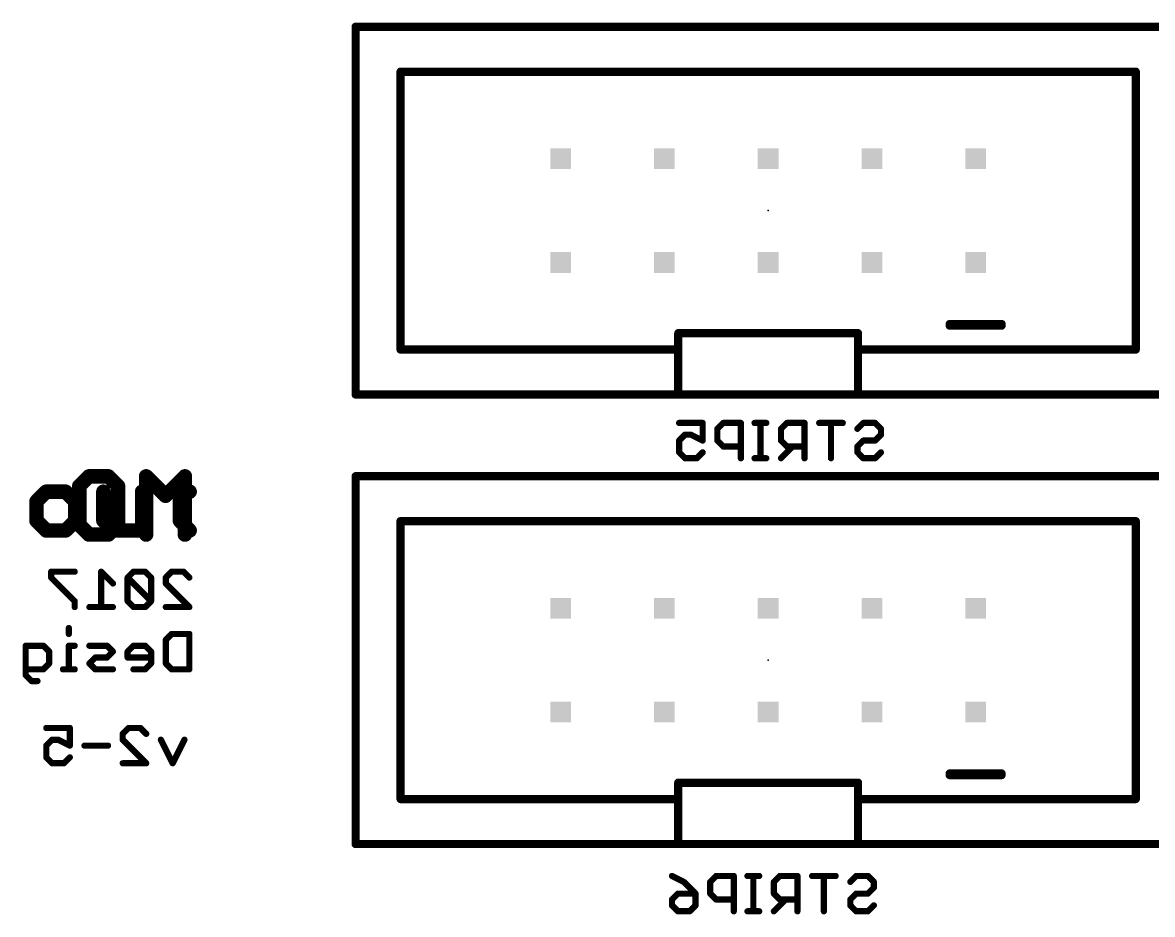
# Model space of a CAD drawing. Extents: x 0 to 100, y 1 to 103.
# Drawn here: x 57.75 to 85.41, y 0.78 to 22.6 of the extents above; entities that cross this region are included whole.
import ezdxf

# ---------------------------------------------------------------- set-up
doc = ezdxf.new("R2010")
doc.units = 0
for name, color, linetype in [('21', 253, 'CONTINUOUS'), ('22', 253, 'CONTINUOUS'), ('24', 7, 'CONTINUOUS'), ('26', 253, 'CONTINUOUS'), ('52', 253, 'CONTINUOUS')]:
    doc.layers.add(name, color=color, linetype=linetype)

# ---------------------------------------------------------------- blocks, each defined once
blk = doc.blocks.new('RECT')
blk.add_solid([(-0.5, -0.5), (0.5, -0.5), (-0.5, 0.5), (0.5, 0.5)])

msp = doc.modelspace()

# ---------------------------------------------------------------- linework, layer by layer
at = {"layer": '21'}
for points, const_width in [([(81.715, 15.187), (80.445, 15.187)], 0.2032), ([(61.598, 11.3591), (61.598, 10.4101)], 0.3556), ([(58.3237, 11.1219), (58.0864, 10.8846)], 0.3556), ([(58.7982, 11.1219), (58.3237, 11.1219)], 0.3556), ([(59.0355, 10.8846), (58.7982, 11.1219)], 0.3556), ([(59.7236, 11.1219), (59.7236, 10.4101)], 0.3556), ([(60.6727, 10.1728), (60.6727, 11.1219)], 0.3556), ([(61.3607, 11.1219), (61.8353, 11.1219)], 0.3556), ([(58.0864, 10.8846), (58.0864, 10.4101)], 0.3556), ([(59.0355, 10.4101), (59.0355, 10.8846)], 0.3556), ([(58.0864, 10.4101), (58.3237, 10.1728)], 0.3556), ([(58.7982, 10.1728), (59.0355, 10.4101)], 0.3556), ([(59.7236, 10.4101), (59.9609, 10.1728)], 0.3556), ([(61.598, 10.4101), (61.8353, 10.1728)], 0.3556), ([(58.3237, 10.1728), (58.7982, 10.1728)], 0.3556), ([(59.9609, 10.1728), (60.6727, 10.1728)], 0.3556), ([(81.715, 4.187), (80.445, 4.187)], 0.2032)]:
    msp.add_lwpolyline(points, dxfattribs=dict(at, const_width=const_width))
for points, const_width in [([(80.445, 15.2378, 1), (80.445, 15.1362)], 0.1016), ([(81.715, 15.1362, 1), (81.715, 15.2378)], 0.1016), ([(61.6869, 11.3591, 1), (61.5091, 11.3591)], 0.1778), ([(58.3237, 11.2108, 1), (58.3237, 11.033)], 0.1778), ([(58.3866, 11.059, 1), (58.2608, 11.1847)], 0.1778), ([(58.8611, 11.1847, 1), (58.7354, 11.059)], 0.1778), ([(58.7982, 11.033, 1), (58.7982, 11.2108)], 0.1778), ([(59.8125, 11.1219, 1), (59.6347, 11.1219)], 0.1778), ([(60.7616, 11.1219, 1), (60.5838, 11.1219)], 0.1778), ([(61.3607, 11.2108, 1), (61.3607, 11.033)], 0.1778), ([(61.8353, 11.033, 1), (61.8353, 11.2108)], 0.1778), ([(58.1753, 10.8846, 1), (57.9975, 10.8846)], 0.1778), ([(58.0236, 10.9475, 1), (58.1493, 10.8217)], 0.1778), ([(59.1244, 10.8846, 1), (58.9466, 10.8846)], 0.1778), ([(58.9726, 10.8217, 1), (59.0984, 10.9475)], 0.1778), ([(58.1493, 10.4729, 1), (58.0236, 10.3472)], 0.1778), ([(59.0984, 10.3472, 1), (58.9726, 10.4729)], 0.1778), ([(59.7864, 10.4729, 1), (59.6607, 10.3472)], 0.1778), ([(61.6609, 10.4729, 1), (61.5351, 10.3472)], 0.1778), ([(57.9975, 10.4101, 1), (58.1753, 10.4101)], 0.1778), ([(58.3237, 10.2617, 1), (58.3237, 10.0839)], 0.1778), ([(58.2608, 10.1099, 1), (58.3866, 10.2357)], 0.1778), ([(58.7354, 10.2357, 1), (58.8611, 10.1099)], 0.1778), ([(58.7982, 10.0839, 1), (58.7982, 10.2617)], 0.1778), ([(58.9466, 10.4101, 1), (59.1244, 10.4101)], 0.1778), ([(59.6347, 10.4101, 1), (59.8125, 10.4101)], 0.1778), ([(59.9609, 10.2617, 1), (59.9609, 10.0839)], 0.1778), ([(59.898, 10.1099, 1), (60.0237, 10.2357)], 0.1778), ([(60.5838, 10.1728, 1), (60.7616, 10.1728)], 0.1778), ([(60.6727, 10.0839, 1), (60.6727, 10.2617)], 0.1778), ([(61.5091, 10.4101, 1), (61.6869, 10.4101)], 0.1778), ([(61.7724, 10.1099, 1), (61.8981, 10.2357)], 0.1778), ([(80.445, 4.2378, 1), (80.445, 4.1362)], 0.1016), ([(81.715, 4.1362, 1), (81.715, 4.2378)], 0.1016)]:
    msp.add_lwpolyline(points, format="xyb", dxfattribs=dict(at, const_width=const_width))
at = {"layer": '22'}
for points, const_width in [([(86.1, 22.5), (65.9, 22.5)], 0.2032), ([(65.9, 22.5), (65.9, 13.5)], 0.2032), ([(81.715, 15.225), (80.445, 15.225)], 0.2032), ([(78.2, 15), (73.8, 15)], 0.2032), ([(73.8, 15), (73.8, 13.5)], 0.2032), ([(78.2, 13.5), (78.2, 15)], 0.2032), ([(65.9, 13.5), (73.8, 13.5)], 0.2032), ([(73.8, 13.5), (78.2, 13.5)], 0.2032), ([(78.2, 13.5), (86.1, 13.5)], 0.2032), ([(59.133, 11.2591), (59.3702, 11.4964)], 0.3556), ([(59.3702, 11.4964), (59.8448, 11.4964)], 0.3556), ([(59.8448, 11.4964), (60.082, 11.2591)], 0.3556), ([(61.2447, 11.0219), (60.7701, 11.4964)], 0.3556), ([(60.7701, 11.4964), (60.7701, 10.0728)], 0.3556), ([(61.7192, 11.4964), (61.2447, 11.0219)], 0.3556), ([(61.7192, 10.0728), (61.7192, 11.4964)], 0.3556), ([(59.133, 10.3101), (59.133, 11.2591)], 0.3556), ([(60.082, 11.2591), (60.082, 10.3101)], 0.3556), ([(86.1, 11.5), (65.9, 11.5)], 0.2032), ([(65.9, 11.5), (65.9, 2.5)], 0.2032), ([(59.3702, 10.0728), (59.133, 10.3101)], 0.3556), ([(59.8448, 10.0728), (59.3702, 10.0728)], 0.3556), ([(60.082, 10.3101), (59.8448, 10.0728)], 0.3556), ([(59.0212, 9.1635), (58.445, 9.1635)], 0.1524), ([(58.445, 9.1635), (58.445, 9.0195)], 0.1524), ([(59.9568, 8.8754), (59.6686, 9.1635)], 0.1524), ([(59.6686, 9.1635), (59.6686, 8.2992)], 0.1524), ([(60.4601, 9.1635), (60.3161, 9.0195)], 0.1524), ([(60.7482, 9.1635), (60.4601, 9.1635)], 0.1524), ([(60.8923, 9.0195), (60.7482, 9.1635)], 0.1524), ([(61.2516, 9.0195), (61.3956, 9.1635)], 0.1524), ([(61.3956, 9.1635), (61.6837, 9.1635)], 0.1524), ([(61.6837, 9.1635), (61.8278, 9.0195)], 0.1524), ([(58.445, 9.0195), (59.0212, 8.4433)], 0.1524), ([(60.3161, 9.0195), (60.3161, 8.4433)], 0.1524), ([(60.8923, 8.4433), (60.3161, 9.0195)], 0.1524), ([(60.8923, 8.4433), (60.8923, 9.0195)], 0.1524), ([(61.2516, 8.8754), (61.2516, 9.0195)], 0.1524), ([(61.8278, 8.2992), (61.2516, 8.8754)], 0.1524), ([(59.0212, 8.4433), (59.0212, 8.2992)], 0.1524), ([(59.9568, 8.2992), (59.3805, 8.2992)], 0.1524), ([(60.3161, 8.4433), (60.4601, 8.2992)], 0.1524), ([(60.4601, 8.2992), (60.7482, 8.2992)], 0.1524), ([(60.7482, 8.2992), (60.8923, 8.4433)], 0.1524), ([(61.2516, 8.2992), (61.8278, 8.2992)], 0.1524), ([(58.8772, 7.7836), (58.8772, 7.6395)], 0.1524), ([(61.2516, 7.4955), (61.3956, 7.6395)], 0.1524), ([(61.2516, 6.9193), (61.2516, 7.4955)], 0.1524), ([(61.3956, 7.6395), (61.8278, 7.6395)], 0.1524), ([(61.8278, 7.6395), (61.8278, 6.7752)], 0.1524), ([(57.8213, 6.6311), (57.8213, 7.3514)], 0.1524), ([(57.8213, 7.3514), (58.2535, 7.3514)], 0.1524), ([(58.2535, 7.3514), (58.3976, 7.2074)], 0.1524), ([(58.3976, 7.2074), (58.3976, 6.9193)], 0.1524), ([(59.0212, 7.3514), (58.8772, 7.3514)], 0.1524), ([(58.8772, 7.3514), (58.8772, 6.7752)], 0.1524), ([(59.8127, 7.3514), (59.3805, 7.3514)], 0.1524), ([(59.9568, 7.2074), (59.8127, 7.3514)], 0.1524), ([(59.8127, 7.0633), (59.9568, 7.2074)], 0.1524), ([(60.4601, 7.3514), (60.3161, 7.2074)], 0.1524), ([(60.3161, 7.2074), (60.3161, 7.0633)], 0.1524), ([(60.7482, 7.3514), (60.4601, 7.3514)], 0.1524), ([(60.8923, 7.2074), (60.7482, 7.3514)], 0.1524), ([(60.8923, 6.9193), (60.8923, 7.2074)], 0.1524), ([(58.3976, 6.9193), (58.2535, 6.7752)], 0.1524), ([(59.3805, 6.9193), (59.5246, 7.0633)], 0.1524), ([(59.5246, 6.7752), (59.3805, 6.9193)], 0.1524), ([(59.5246, 7.0633), (59.8127, 7.0633)], 0.1524), ([(60.3161, 7.0633), (60.8923, 7.0633)], 0.1524), ([(60.7482, 6.7752), (60.8923, 6.9193)], 0.1524), ([(61.3956, 6.7752), (61.2516, 6.9193)], 0.1524), ([(58.2535, 6.7752), (57.8213, 6.7752)], 0.1524), ([(57.9654, 6.4871), (57.8213, 6.6311)], 0.1524), ([(59.0212, 6.7752), (58.7331, 6.7752)], 0.1524), ([(59.9568, 6.7752), (59.5246, 6.7752)], 0.1524), ([(60.4601, 6.7752), (60.7482, 6.7752)], 0.1524), ([(61.8278, 6.7752), (61.3956, 6.7752)], 0.1524), ([(58.1095, 6.4871), (57.9654, 6.4871)], 0.1524), ([(58.325, 5.3395), (58.9012, 5.3395)], 0.1524), ([(58.9012, 5.3395), (58.9012, 4.9074)], 0.1524), ([(60.1961, 5.1955), (60.3401, 5.3395)], 0.1524), ([(60.1961, 5.0514), (60.1961, 5.1955)], 0.1524), ([(60.3401, 5.3395), (60.6282, 5.3395)], 0.1524), ([(60.6282, 5.3395), (60.7723, 5.1955)], 0.1524), ([(58.4691, 5.0514), (58.325, 4.9074)], 0.1524), ([(58.325, 4.9074), (58.325, 4.6193)], 0.1524), ([(58.6131, 5.0514), (58.4691, 5.0514)], 0.1524), ([(58.9012, 4.9074), (58.6131, 5.0514)], 0.1524), ([(59.8368, 4.9074), (59.2605, 4.9074)], 0.1524), ([(60.7723, 4.4752), (60.1961, 5.0514)], 0.1524), ([(61.4197, 4.4752), (61.1316, 5.0514)], 0.1524), ([(61.7078, 5.0514), (61.4197, 4.4752)], 0.1524), ([(58.325, 4.6193), (58.4691, 4.4752)], 0.1524), ([(58.4691, 4.4752), (58.7572, 4.4752)], 0.1524), ([(58.7572, 4.4752), (58.9012, 4.6193)], 0.1524), ([(60.1961, 4.4752), (60.7723, 4.4752)], 0.1524), ([(81.715, 4.225), (80.445, 4.225)], 0.2032), ([(78.2, 4), (73.8, 4)], 0.2032), ([(73.8, 4), (73.8, 2.5)], 0.2032), ([(78.2, 2.5), (78.2, 4)], 0.2032), ([(65.9, 2.5), (73.8, 2.5)], 0.2032), ([(73.8, 2.5), (78.2, 2.5)], 0.2032), ([(78.2, 2.5), (86.1, 2.5)], 0.2032)]:
    msp.add_lwpolyline(points, dxfattribs=dict(at, const_width=const_width))
for points, const_width in [([(65.9, 22.5508, 1), (65.9, 22.4492)], 0.1016), ([(65.9508, 22.5, 1), (65.8492, 22.5)], 0.1016), ([(80.445, 15.2758, 1), (80.445, 15.1742)], 0.1016), ([(81.715, 15.1742, 1), (81.715, 15.2758)], 0.1016), ([(73.8, 15.0508, 1), (73.8, 14.9492)], 0.1016), ([(73.8508, 15, 1), (73.7492, 15)], 0.1016), ([(78.2508, 15, 1), (78.1492, 15)], 0.1016), ([(78.2, 14.9492, 1), (78.2, 15.0508)], 0.1016), ([(65.9, 13.5508, 1), (65.9, 13.4492)], 0.1016), ([(73.8, 13.5508, 1), (73.8, 13.4492)], 0.1016), ([(73.8, 13.4492, 1), (73.8, 13.5508)], 0.1016), ([(78.2, 13.5508, 1), (78.2, 13.4492)], 0.1016), ([(78.2, 13.4492, 1), (78.2, 13.5508)], 0.1016), ([(65.8492, 13.5, 1), (65.9508, 13.5)], 0.1016), ([(73.7492, 13.5, 1), (73.8508, 13.5)], 0.1016), ([(78.1492, 13.5, 1), (78.2508, 13.5)], 0.1016), ([(59.3702, 11.5853, 1), (59.3702, 11.4075)], 0.1778), ([(59.4331, 11.4336, 1), (59.3074, 11.5593)], 0.1778), ([(59.9076, 11.5593, 1), (59.7819, 11.4336)], 0.1778), ([(59.8448, 11.4075, 1), (59.8448, 11.5853)], 0.1778), ([(60.859, 11.4964, 1), (60.6812, 11.4964)], 0.1778), ([(60.833, 11.5593, 1), (60.7073, 11.4336)], 0.1778), ([(61.8081, 11.4964, 1), (61.6303, 11.4964)], 0.1778), ([(61.7821, 11.4336, 1), (61.6563, 11.5593)], 0.1778), ([(59.2219, 11.2591, 1), (59.0441, 11.2591)], 0.1778), ([(59.0701, 11.322, 1), (59.1958, 11.1963)], 0.1778), ([(60.1709, 11.2591, 1), (59.9931, 11.2591)], 0.1778), ([(60.0192, 11.1963, 1), (60.1449, 11.322)], 0.1778), ([(65.9, 11.5508, 1), (65.9, 11.4492)], 0.1016), ([(65.9508, 11.5, 1), (65.8492, 11.5)], 0.1016), ([(61.1818, 11.0847, 1), (61.3075, 10.959)], 0.1778), ([(61.1818, 10.959, 1), (61.3075, 11.0847)], 0.1778), ([(59.1958, 10.3729, 1), (59.0701, 10.2472)], 0.1778), ([(59.0441, 10.3101, 1), (59.2219, 10.3101)], 0.1778), ([(59.3702, 10.1617, 1), (59.3702, 9.9839)], 0.1778), ([(59.8448, 9.9839, 1), (59.8448, 10.1617)], 0.1778), ([(59.9931, 10.3101, 1), (60.1709, 10.3101)], 0.1778), ([(60.1449, 10.2472, 1), (60.0192, 10.3729)], 0.1778), ([(59.3074, 10.0099, 1), (59.4331, 10.1357)], 0.1778), ([(59.7819, 10.1357, 1), (59.9076, 10.0099)], 0.1778), ([(60.6812, 10.0728, 1), (60.859, 10.0728)], 0.1778), ([(61.6303, 10.0728, 1), (61.8081, 10.0728)], 0.1778), ([(58.445, 9.2016, 1), (58.445, 9.1254)], 0.0762), ([(58.4831, 9.1635, 1), (58.4069, 9.1635)], 0.0762), ([(59.0212, 9.1254, 1), (59.0212, 9.2016)], 0.0762), ([(59.6956, 9.1905, 1), (59.6417, 9.1366)], 0.0762), ([(59.7067, 9.1635, 1), (59.6305, 9.1635)], 0.0762), ([(60.4601, 9.2016, 1), (60.4601, 9.1254)], 0.0762), ([(60.4871, 9.1366, 1), (60.4332, 9.1905)], 0.0762), ([(60.7752, 9.1905, 1), (60.7213, 9.1366)], 0.0762), ([(60.7482, 9.1254, 1), (60.7482, 9.2016)], 0.0762), ([(61.3956, 9.2016, 1), (61.3956, 9.1254)], 0.0762), ([(61.4226, 9.1366, 1), (61.3687, 9.1905)], 0.0762), ([(61.7107, 9.1905, 1), (61.6568, 9.1366)], 0.0762), ([(61.6837, 9.1254, 1), (61.6837, 9.2016)], 0.0762), ([(58.472, 9.0464, 1), (58.4181, 8.9925)], 0.0762), ([(58.4069, 9.0195, 1), (58.4831, 9.0195)], 0.0762), ([(59.9298, 8.8485, 1), (59.9837, 8.9024)], 0.0762), ([(60.343, 9.0464, 1), (60.2891, 8.9925)], 0.0762), ([(60.2891, 9.0464, 1), (60.343, 8.9925)], 0.0762), ([(60.3542, 9.0195, 1), (60.278, 9.0195)], 0.0762), ([(60.9304, 9.0195, 1), (60.8542, 9.0195)], 0.0762), ([(60.8653, 8.9925, 1), (60.9192, 9.0464)], 0.0762), ([(61.2246, 9.0464, 1), (61.2785, 8.9925)], 0.0762), ([(61.2785, 8.9024, 1), (61.2246, 8.8485)], 0.0762), ([(61.2897, 9.0195, 1), (61.2135, 9.0195)], 0.0762), ([(61.2135, 8.8754, 1), (61.2897, 8.8754)], 0.0762), ([(61.8009, 8.9925, 1), (61.8547, 9.0464)], 0.0762), ([(59.0593, 8.4433, 1), (58.9831, 8.4433)], 0.0762), ([(58.9831, 8.2992, 1), (59.0593, 8.2992)], 0.0762), ([(58.9943, 8.4163, 1), (59.0482, 8.4702)], 0.0762), ([(59.3805, 8.3373, 1), (59.3805, 8.2611)], 0.0762), ([(59.6305, 8.2992, 1), (59.7067, 8.2992)], 0.0762), ([(59.9568, 8.2611, 1), (59.9568, 8.3373)], 0.0762), ([(60.343, 8.4702, 1), (60.2891, 8.4163)], 0.0762), ([(60.278, 8.4433, 1), (60.3542, 8.4433)], 0.0762), ([(60.4601, 8.3373, 1), (60.4601, 8.2611)], 0.0762), ([(60.4332, 8.2723, 1), (60.4871, 8.3261)], 0.0762), ([(60.7213, 8.3261, 1), (60.7752, 8.2723)], 0.0762), ([(60.7482, 8.2611, 1), (60.7482, 8.3373)], 0.0762), ([(60.8542, 8.4433, 1), (60.9304, 8.4433)], 0.0762), ([(60.9192, 8.4163, 1), (60.8653, 8.4702)], 0.0762), ([(60.8653, 8.4163, 1), (60.9192, 8.4702)], 0.0762), ([(61.2516, 8.3373, 1), (61.2516, 8.2611)], 0.0762), ([(61.8009, 8.2723, 1), (61.8547, 8.3261)], 0.0762), ([(61.8278, 8.2611, 1), (61.8278, 8.3373)], 0.0762), ([(58.9153, 7.7836, 1), (58.8391, 7.7836)], 0.0762), ([(58.8391, 7.6395, 1), (58.9153, 7.6395)], 0.0762), ([(61.2246, 7.5224, 1), (61.2785, 7.4685)], 0.0762), ([(61.2897, 7.4955, 1), (61.2135, 7.4955)], 0.0762), ([(61.3956, 7.6776, 1), (61.3956, 7.6014)], 0.0762), ([(61.4226, 7.6126, 1), (61.3687, 7.6665)], 0.0762), ([(61.8659, 7.6395, 1), (61.7897, 7.6395)], 0.0762), ([(61.8278, 7.6014, 1), (61.8278, 7.6776)], 0.0762), ([(57.8594, 7.3514, 1), (57.7832, 7.3514)], 0.0762), ([(57.8213, 7.3895, 1), (57.8213, 7.3133)], 0.0762), ([(58.2805, 7.3784, 1), (58.2266, 7.3245)], 0.0762), ([(58.2535, 7.3133, 1), (58.2535, 7.3895)], 0.0762), ([(58.4357, 7.2074, 1), (58.3595, 7.2074)], 0.0762), ([(58.3706, 7.1804, 1), (58.4245, 7.2343)], 0.0762), ([(58.8772, 7.3895, 1), (58.8772, 7.3133)], 0.0762), ([(58.9153, 7.3514, 1), (58.8391, 7.3514)], 0.0762), ([(59.0212, 7.3133, 1), (59.0212, 7.3895)], 0.0762), ([(59.3805, 7.3895, 1), (59.3805, 7.3133)], 0.0762), ([(59.8396, 7.3784, 1), (59.7858, 7.3245)], 0.0762), ([(59.8127, 7.3133, 1), (59.8127, 7.3895)], 0.0762), ([(59.9837, 7.1804, 1), (59.9298, 7.2343)], 0.0762), ([(59.9298, 7.1804, 1), (59.9837, 7.2343)], 0.0762), ([(60.2891, 7.2343, 1), (60.343, 7.1804)], 0.0762), ([(60.3542, 7.2074, 1), (60.278, 7.2074)], 0.0762), ([(60.4601, 7.3895, 1), (60.4601, 7.3133)], 0.0762), ([(60.4871, 7.3245, 1), (60.4332, 7.3784)], 0.0762), ([(60.7752, 7.3784, 1), (60.7213, 7.3245)], 0.0762), ([(60.7482, 7.3133, 1), (60.7482, 7.3895)], 0.0762), ([(60.9304, 7.2074, 1), (60.8542, 7.2074)], 0.0762), ([(60.8653, 7.1804, 1), (60.9192, 7.2343)], 0.0762), ([(58.3595, 6.9193, 1), (58.4357, 6.9193)], 0.0762), ([(58.4245, 6.8923, 1), (58.3706, 6.9462)], 0.0762), ([(59.4075, 6.9462, 1), (59.3536, 6.8923)], 0.0762), ([(59.3536, 6.9462, 1), (59.4075, 6.8923)], 0.0762), ([(59.5246, 7.1014, 1), (59.5246, 7.0252)], 0.0762), ([(59.5515, 7.0364, 1), (59.4977, 7.0903)], 0.0762), ([(59.7858, 7.0903, 1), (59.8396, 7.0364)], 0.0762), ([(59.8127, 7.0252, 1), (59.8127, 7.1014)], 0.0762), ([(60.3161, 7.1014, 1), (60.3161, 7.0252)], 0.0762), ([(60.278, 7.0633, 1), (60.3542, 7.0633)], 0.0762), ([(60.8542, 6.9193, 1), (60.9304, 6.9193)], 0.0762), ([(60.9192, 6.8923, 1), (60.8653, 6.9462)], 0.0762), ([(60.8923, 7.0252, 1), (60.8923, 7.1014)], 0.0762), ([(61.2785, 6.9462, 1), (61.2246, 6.8923)], 0.0762), ([(61.2135, 6.9193, 1), (61.2897, 6.9193)], 0.0762), ([(57.8213, 6.8133, 1), (57.8213, 6.7371)], 0.0762), ([(57.8483, 6.6581, 1), (57.7944, 6.6042)], 0.0762), ([(57.7832, 6.6311, 1), (57.8594, 6.6311)], 0.0762), ([(58.2266, 6.8021, 1), (58.2805, 6.7483)], 0.0762), ([(58.2535, 6.7371, 1), (58.2535, 6.8133)], 0.0762), ([(58.7331, 6.8133, 1), (58.7331, 6.7371)], 0.0762), ([(58.8391, 6.7752, 1), (58.9153, 6.7752)], 0.0762), ([(59.0212, 6.7371, 1), (59.0212, 6.8133)], 0.0762), ([(59.5246, 6.8133, 1), (59.5246, 6.7371)], 0.0762), ([(59.4977, 6.7483, 1), (59.5515, 6.8021)], 0.0762), ([(59.9568, 6.7371, 1), (59.9568, 6.8133)], 0.0762), ([(60.4601, 6.8133, 1), (60.4601, 6.7371)], 0.0762), ([(60.7213, 6.8021, 1), (60.7752, 6.7483)], 0.0762), ([(60.7482, 6.7371, 1), (60.7482, 6.8133)], 0.0762), ([(61.3956, 6.8133, 1), (61.3956, 6.7371)], 0.0762), ([(61.3687, 6.7483, 1), (61.4226, 6.8021)], 0.0762), ([(61.7897, 6.7752, 1), (61.8659, 6.7752)], 0.0762), ([(61.8278, 6.7371, 1), (61.8278, 6.8133)], 0.0762), ([(57.9654, 6.5252, 1), (57.9654, 6.449)], 0.0762), ([(57.9385, 6.4601, 1), (57.9923, 6.514)], 0.0762), ([(58.1095, 6.449, 1), (58.1095, 6.5252)], 0.0762), ([(58.325, 5.3776, 1), (58.325, 5.3014)], 0.0762), ([(58.9393, 5.3395, 1), (58.8631, 5.3395)], 0.0762), ([(58.9012, 5.3014, 1), (58.9012, 5.3776)], 0.0762), ([(60.1691, 5.2224, 1), (60.223, 5.1685)], 0.0762), ([(60.2342, 5.1955, 1), (60.158, 5.1955)], 0.0762), ([(60.3401, 5.3776, 1), (60.3401, 5.3014)], 0.0762), ([(60.3671, 5.3126, 1), (60.3132, 5.3665)], 0.0762), ([(60.6552, 5.3665, 1), (60.6013, 5.3126)], 0.0762), ([(60.6282, 5.3014, 1), (60.6282, 5.3776)], 0.0762), ([(60.7453, 5.1685, 1), (60.7992, 5.2224)], 0.0762), ([(58.3631, 4.9074, 1), (58.2869, 4.9074)], 0.0762), ([(58.4691, 5.0895, 1), (58.4691, 5.0133)], 0.0762), ([(58.496, 5.0245, 1), (58.4421, 5.0784)], 0.0762), ([(58.6302, 5.0855, 1), (58.5961, 5.0173)], 0.0762), ([(58.6131, 5.0133, 1), (58.6131, 5.0895)], 0.0762), ([(58.8842, 4.8733, 1), (58.9183, 4.9414)], 0.0762), ([(59.2605, 4.9455, 1), (59.2605, 4.8693)], 0.0762), ([(59.8368, 4.8693, 1), (59.8368, 4.9455)], 0.0762), ([(60.223, 5.0784, 1), (60.1691, 5.0245)], 0.0762), ([(60.158, 5.0514, 1), (60.2342, 5.0514)], 0.0762), ([(61.1657, 5.0685, 1), (61.0975, 5.0344)], 0.0762), ([(61.7419, 5.0344, 1), (61.6737, 5.0685)], 0.0762), ([(58.2981, 4.9343, 1), (58.352, 4.8804)], 0.0762), ([(58.8631, 4.9074, 1), (58.9393, 4.9074)], 0.0762), ([(58.352, 4.6462, 1), (58.2981, 4.5923)], 0.0762), ([(58.2869, 4.6193, 1), (58.3631, 4.6193)], 0.0762), ([(58.4691, 4.5133, 1), (58.4691, 4.4371)], 0.0762), ([(58.4421, 4.4483, 1), (58.496, 4.5021)], 0.0762), ([(58.7302, 4.5021, 1), (58.7841, 4.4483)], 0.0762), ([(58.7572, 4.4371, 1), (58.7572, 4.5133)], 0.0762), ([(58.9282, 4.5923, 1), (58.8743, 4.6462)], 0.0762), ([(60.1961, 4.5133, 1), (60.1961, 4.4371)], 0.0762), ([(60.7453, 4.4483, 1), (60.7992, 4.5021)], 0.0762), ([(60.7723, 4.4371, 1), (60.7723, 4.5133)], 0.0762), ([(61.3856, 4.4922, 1), (61.4538, 4.4582)], 0.0762), ([(61.3856, 4.4582, 1), (61.4538, 4.4922)], 0.0762), ([(80.445, 4.2758, 1), (80.445, 4.1742)], 0.1016), ([(81.715, 4.1742, 1), (81.715, 4.2758)], 0.1016), ([(73.8, 4.0508, 1), (73.8, 3.9492)], 0.1016), ([(73.8508, 4, 1), (73.7492, 4)], 0.1016), ([(78.2508, 4, 1), (78.1492, 4)], 0.1016), ([(78.2, 3.9492, 1), (78.2, 4.0508)], 0.1016), ([(65.9, 2.5508, 1), (65.9, 2.4492)], 0.1016), ([(65.8492, 2.5, 1), (65.9508, 2.5)], 0.1016), ([(73.8, 2.5508, 1), (73.8, 2.4492)], 0.1016), ([(73.7492, 2.5, 1), (73.8508, 2.5)], 0.1016), ([(73.8, 2.4492, 1), (73.8, 2.5508)], 0.1016), ([(78.2, 2.5508, 1), (78.2, 2.4492)], 0.1016), ([(78.1492, 2.5, 1), (78.2508, 2.5)], 0.1016), ([(78.2, 2.4492, 1), (78.2, 2.5508)], 0.1016)]:
    msp.add_lwpolyline(points, format="xyb", dxfattribs=dict(at, const_width=const_width))
at = {"layer": '24'}
for p in [(76, 18), (76, 7)]:
    msp.add_point(p, dxfattribs=at)
at = {"layer": '26', "const_width": 0.1524}
for points in [[(73.8201, 12.8045), (74.3963, 12.8045)], [(74.3963, 12.8045), (74.3963, 12.3724)], [(74.8997, 12.8045), (74.7556, 12.6605)], [(74.7556, 12.6605), (74.7556, 12.3724)], [(75.3318, 12.8045), (74.8997, 12.8045)], [(75.3318, 11.9402), (75.3318, 12.8045)], [(75.9555, 12.8045), (75.6674, 12.8045)], [(75.8115, 11.9402), (75.8115, 12.8045)], [(76.4589, 12.8045), (76.3148, 12.6605)], [(76.3148, 12.6605), (76.3148, 12.3724)], [(76.891, 12.8045), (76.4589, 12.8045)], [(76.891, 11.9402), (76.891, 12.8045)], [(77.8266, 12.8045), (77.2503, 12.8045)], [(77.5384, 11.9402), (77.5384, 12.8045)], [(78.1859, 12.6605), (78.3299, 12.8045)], [(78.3299, 12.8045), (78.618, 12.8045)], [(78.618, 12.8045), (78.7621, 12.6605)], [(78.7621, 12.6605), (78.7621, 12.5164)], [(73.9642, 12.5164), (73.8201, 12.3724)], [(73.8201, 12.3724), (73.8201, 12.0843)], [(74.1082, 12.5164), (73.9642, 12.5164)], [(74.3963, 12.3724), (74.1082, 12.5164)], [(74.7556, 12.3724), (74.8997, 12.2283)], [(76.3148, 12.3724), (76.4589, 12.2283)], [(78.3299, 12.3724), (78.1859, 12.2283)], [(78.618, 12.3724), (78.3299, 12.3724)], [(78.7621, 12.5164), (78.618, 12.3724)], [(74.8997, 12.2283), (75.3318, 12.2283)], [(76.6029, 12.2283), (76.3148, 11.9402)], [(76.4589, 12.2283), (76.891, 12.2283)], [(78.1859, 12.2283), (78.1859, 12.0843)], [(73.8201, 12.0843), (73.9642, 11.9402)], [(73.9642, 11.9402), (74.2523, 11.9402)], [(74.2523, 11.9402), (74.3963, 12.0843)], [(75.9555, 11.9402), (75.6674, 11.9402)], [(78.1859, 12.0843), (78.3299, 11.9402)], [(78.3299, 11.9402), (78.618, 11.9402)], [(78.618, 11.9402), (78.7621, 12.0843)], [(73.6461, 1.7175), (73.9342, 1.5735)], [(74.7257, 1.7175), (74.5816, 1.5735)], [(75.1578, 1.7175), (74.7257, 1.7175)], [(75.1578, 0.8532), (75.1578, 1.7175)], [(75.7815, 1.7175), (75.4934, 1.7175)], [(75.6375, 0.8532), (75.6375, 1.7175)], [(76.2849, 1.7175), (76.1408, 1.5735)], [(76.717, 1.7175), (76.2849, 1.7175)], [(76.717, 0.8532), (76.717, 1.7175)], [(77.6526, 1.7175), (77.0763, 1.7175)], [(77.3644, 0.8532), (77.3644, 1.7175)], [(78.0119, 1.5735), (78.1559, 1.7175)], [(78.1559, 1.7175), (78.444, 1.7175)], [(78.444, 1.7175), (78.5881, 1.5735)], [(73.9342, 1.5735), (74.2223, 1.2854)], [(74.5816, 1.5735), (74.5816, 1.2854)], [(76.1408, 1.5735), (76.1408, 1.2854)], [(78.5881, 1.4294), (78.444, 1.2854)], [(78.5881, 1.5735), (78.5881, 1.4294)], [(73.6461, 1.1413), (73.7902, 1.2854)], [(73.6461, 0.9973), (73.6461, 1.1413)], [(73.7902, 1.2854), (74.2223, 1.2854)], [(74.2223, 1.2854), (74.2223, 0.9973)], [(74.5816, 1.2854), (74.7257, 1.1413)], [(74.7257, 1.1413), (75.1578, 1.1413)], [(76.1408, 1.2854), (76.2849, 1.1413)], [(76.4289, 1.1413), (76.1408, 0.8532)], [(76.2849, 1.1413), (76.717, 1.1413)], [(78.1559, 1.2854), (78.0119, 1.1413)], [(78.0119, 1.1413), (78.0119, 0.9973)], [(78.444, 1.2854), (78.1559, 1.2854)], [(73.7902, 0.8532), (73.6461, 0.9973)], [(74.0783, 0.8532), (73.7902, 0.8532)], [(74.2223, 0.9973), (74.0783, 0.8532)], [(75.7815, 0.8532), (75.4934, 0.8532)], [(78.0119, 0.9973), (78.1559, 0.8532)], [(78.1559, 0.8532), (78.444, 0.8532)], [(78.444, 0.8532), (78.5881, 0.9973)]]:
    msp.add_lwpolyline(points, dxfattribs=at)
at = {"layer": '26', "const_width": 0.0762}
for points in [[(73.8201, 12.8426, 1), (73.8201, 12.7664)], [(74.4344, 12.8045, 1), (74.3582, 12.8045)], [(74.3963, 12.7664, 1), (74.3963, 12.8426)], [(74.7937, 12.6605, 1), (74.7175, 12.6605)], [(74.7287, 12.6874, 1), (74.7826, 12.6335)], [(74.8997, 12.8426, 1), (74.8997, 12.7664)], [(74.9266, 12.7776, 1), (74.8727, 12.8315)], [(75.3699, 12.8045, 1), (75.2937, 12.8045)], [(75.3318, 12.7664, 1), (75.3318, 12.8426)], [(75.6674, 12.8426, 1), (75.6674, 12.7664)], [(75.8496, 12.8045, 1), (75.7734, 12.8045)], [(75.9555, 12.7664, 1), (75.9555, 12.8426)], [(76.3529, 12.6605, 1), (76.2767, 12.6605)], [(76.2879, 12.6874, 1), (76.3418, 12.6335)], [(76.4589, 12.8426, 1), (76.4589, 12.7664)], [(76.4858, 12.7776, 1), (76.4319, 12.8315)], [(76.9291, 12.8045, 1), (76.8529, 12.8045)], [(76.891, 12.7664, 1), (76.891, 12.8426)], [(77.2503, 12.8426, 1), (77.2503, 12.7664)], [(77.5765, 12.8045, 1), (77.5003, 12.8045)], [(77.8266, 12.7664, 1), (77.8266, 12.8426)], [(78.1589, 12.6874, 1), (78.2128, 12.6335)], [(78.3299, 12.8426, 1), (78.3299, 12.7664)], [(78.3568, 12.7776, 1), (78.303, 12.8315)], [(78.645, 12.8315, 1), (78.5911, 12.7776)], [(78.618, 12.7664, 1), (78.618, 12.8426)], [(78.8002, 12.6605, 1), (78.724, 12.6605)], [(78.7351, 12.6335, 1), (78.789, 12.6874)], [(73.8582, 12.3724, 1), (73.782, 12.3724)], [(73.9642, 12.5545, 1), (73.9642, 12.4783)], [(73.9911, 12.4895, 1), (73.9372, 12.5434)], [(74.1252, 12.5505, 1), (74.0912, 12.4823)], [(74.1082, 12.4783, 1), (74.1082, 12.5545)], [(74.7826, 12.3993, 1), (74.7287, 12.3454)], [(76.3418, 12.3993, 1), (76.2879, 12.3454)], [(78.3299, 12.4105, 1), (78.3299, 12.3343)], [(78.3568, 12.3454, 1), (78.303, 12.3993)], [(78.618, 12.3343, 1), (78.618, 12.4105)], [(78.724, 12.5164, 1), (78.8002, 12.5164)], [(78.789, 12.4895, 1), (78.7351, 12.5434)], [(73.7932, 12.3993, 1), (73.847, 12.3454)], [(74.3582, 12.3724, 1), (74.4344, 12.3724)], [(74.3793, 12.3383, 1), (74.4134, 12.4064)], [(74.7175, 12.3724, 1), (74.7937, 12.3724)], [(74.8997, 12.2664, 1), (74.8997, 12.1902)], [(74.8727, 12.2014, 1), (74.9266, 12.2553)], [(75.3318, 12.1902, 1), (75.3318, 12.2664)], [(76.2767, 12.3724, 1), (76.3529, 12.3724)], [(76.4589, 12.2664, 1), (76.4589, 12.1902)], [(76.4319, 12.2014, 1), (76.4858, 12.2553)], [(76.6299, 12.2014, 1), (76.576, 12.2553)], [(76.891, 12.1902, 1), (76.891, 12.2664)], [(78.1589, 12.2553, 1), (78.2128, 12.2014)], [(78.224, 12.2283, 1), (78.1478, 12.2283)], [(78.5911, 12.3993, 1), (78.645, 12.3454)], [(73.847, 12.1112, 1), (73.7932, 12.0573)], [(73.782, 12.0843, 1), (73.8582, 12.0843)], [(73.9642, 11.9783, 1), (73.9642, 11.9021)], [(73.9372, 11.9133, 1), (73.9911, 11.9671)], [(74.2253, 11.9671, 1), (74.2792, 11.9133)], [(74.2523, 11.9021, 1), (74.2523, 11.9783)], [(74.4233, 12.0573, 1), (74.3694, 12.1112)], [(75.2937, 11.9402, 1), (75.3699, 11.9402)], [(75.6674, 11.9783, 1), (75.6674, 11.9021)], [(75.7734, 11.9402, 1), (75.8496, 11.9402)], [(75.9555, 11.9021, 1), (75.9555, 11.9783)], [(76.2879, 11.9671, 1), (76.3418, 11.9133)], [(76.8529, 11.9402, 1), (76.9291, 11.9402)], [(77.5003, 11.9402, 1), (77.5765, 11.9402)], [(78.2128, 12.1112, 1), (78.1589, 12.0573)], [(78.1478, 12.0843, 1), (78.224, 12.0843)], [(78.3299, 11.9783, 1), (78.3299, 11.9021)], [(78.303, 11.9133, 1), (78.3568, 11.9671)], [(78.5911, 11.9671, 1), (78.645, 11.9133)], [(78.618, 11.9021, 1), (78.618, 11.9783)], [(78.789, 12.0573, 1), (78.7351, 12.1112)], [(73.6631, 1.7516, 1), (73.6291, 1.6835)], [(74.7257, 1.7556, 1), (74.7257, 1.6794)], [(74.7526, 1.6906, 1), (74.6987, 1.7445)], [(75.1959, 1.7175, 1), (75.1197, 1.7175)], [(75.1578, 1.6794, 1), (75.1578, 1.7556)], [(75.4934, 1.7556, 1), (75.4934, 1.6794)], [(75.6756, 1.7175, 1), (75.5994, 1.7175)], [(75.7815, 1.6794, 1), (75.7815, 1.7556)], [(76.2849, 1.7556, 1), (76.2849, 1.6794)], [(76.3118, 1.6906, 1), (76.2579, 1.7445)], [(76.7551, 1.7175, 1), (76.6789, 1.7175)], [(76.717, 1.6794, 1), (76.717, 1.7556)], [(77.0763, 1.7556, 1), (77.0763, 1.6794)], [(77.4025, 1.7175, 1), (77.3263, 1.7175)], [(77.6526, 1.6794, 1), (77.6526, 1.7556)], [(78.1559, 1.7556, 1), (78.1559, 1.6794)], [(78.1828, 1.6906, 1), (78.129, 1.7445)], [(78.471, 1.7445, 1), (78.4171, 1.6906)], [(78.444, 1.6794, 1), (78.444, 1.7556)], [(73.9612, 1.6004, 1), (73.9073, 1.5465)], [(73.9172, 1.5394, 1), (73.9512, 1.6076)], [(74.6197, 1.5735, 1), (74.5435, 1.5735)], [(74.5547, 1.6004, 1), (74.6086, 1.5465)], [(76.1789, 1.5735, 1), (76.1027, 1.5735)], [(76.1139, 1.6004, 1), (76.1678, 1.5465)], [(77.9849, 1.6004, 1), (78.0388, 1.5465)], [(78.6262, 1.5735, 1), (78.55, 1.5735)], [(78.55, 1.4294, 1), (78.6262, 1.4294)], [(78.5611, 1.5465, 1), (78.615, 1.6004)], [(78.615, 1.4025, 1), (78.5611, 1.4564)], [(73.6842, 1.1413, 1), (73.608, 1.1413)], [(73.6192, 1.1683, 1), (73.673, 1.1144)], [(73.7902, 1.3235, 1), (73.7902, 1.2473)], [(73.8171, 1.2584, 1), (73.7632, 1.3123)], [(74.2604, 1.2854, 1), (74.1842, 1.2854)], [(74.1954, 1.2584, 1), (74.2493, 1.3123)], [(74.2223, 1.2473, 1), (74.2223, 1.3235)], [(74.6086, 1.3123, 1), (74.5547, 1.2584)], [(74.5435, 1.2854, 1), (74.6197, 1.2854)], [(74.7257, 1.1794, 1), (74.7257, 1.1032)], [(74.6987, 1.1144, 1), (74.7526, 1.1683)], [(75.1578, 1.1032, 1), (75.1578, 1.1794)], [(76.1678, 1.3123, 1), (76.1139, 1.2584)], [(76.1027, 1.2854, 1), (76.1789, 1.2854)], [(76.2849, 1.1794, 1), (76.2849, 1.1032)], [(76.2579, 1.1144, 1), (76.3118, 1.1683)], [(76.4559, 1.1144, 1), (76.402, 1.1683)], [(76.717, 1.1032, 1), (76.717, 1.1794)], [(77.9849, 1.1683, 1), (78.0388, 1.1144)], [(78.05, 1.1413, 1), (77.9738, 1.1413)], [(78.1559, 1.3235, 1), (78.1559, 1.2473)], [(78.1828, 1.2584, 1), (78.129, 1.3123)], [(78.4171, 1.3123, 1), (78.471, 1.2584)], [(78.444, 1.2473, 1), (78.444, 1.3235)], [(73.673, 1.0242, 1), (73.6192, 0.9703)], [(73.608, 0.9973, 1), (73.6842, 0.9973)], [(73.7902, 0.8913, 1), (73.7902, 0.8151)], [(73.7632, 0.8263, 1), (73.8171, 0.8801)], [(74.0513, 0.8801, 1), (74.1052, 0.8263)], [(74.0783, 0.8151, 1), (74.0783, 0.8913)], [(74.1842, 0.9973, 1), (74.2604, 0.9973)], [(74.2493, 0.9703, 1), (74.1954, 1.0242)], [(75.1197, 0.8532, 1), (75.1959, 0.8532)], [(75.4934, 0.8913, 1), (75.4934, 0.8151)], [(75.5994, 0.8532, 1), (75.6756, 0.8532)], [(75.7815, 0.8151, 1), (75.7815, 0.8913)], [(76.1139, 0.8801, 1), (76.1678, 0.8263)], [(76.6789, 0.8532, 1), (76.7551, 0.8532)], [(77.3263, 0.8532, 1), (77.4025, 0.8532)], [(78.0388, 1.0242, 1), (77.9849, 0.9703)], [(77.9738, 0.9973, 1), (78.05, 0.9973)], [(78.1559, 0.8913, 1), (78.1559, 0.8151)], [(78.129, 0.8263, 1), (78.1828, 0.8801)], [(78.4171, 0.8801, 1), (78.471, 0.8263)], [(78.444, 0.8151, 1), (78.444, 0.8913)], [(78.615, 0.9703, 1), (78.5611, 1.0242)]]:
    msp.add_lwpolyline(points, format="xyb", dxfattribs=at)
at = {"layer": '52', "const_width": 0.2032}
for points in [[(85, 21.4), (67, 21.4)], [(67, 14.6), (67, 21.4)], [(85, 14.6), (85, 21.4)], [(67, 14.6), (73.8, 14.6)], [(85, 14.6), (78.2, 14.6)], [(85, 10.4), (67, 10.4)], [(67, 3.6), (67, 10.4)], [(85, 3.6), (85, 10.4)], [(67, 3.6), (73.8, 3.6)], [(85, 3.6), (78.2, 3.6)]]:
    msp.add_lwpolyline(points, dxfattribs=at)
at = {"layer": '52', "const_width": 0.1016}
for points in [[(67, 21.4508, 1), (67, 21.3492)], [(67.0508, 21.4, 1), (66.9492, 21.4)], [(85.0508, 21.4, 1), (84.9492, 21.4)], [(85, 21.3492, 1), (85, 21.4508)], [(67, 14.6508, 1), (67, 14.5492)], [(73.8, 14.5492, 1), (73.8, 14.6508)], [(78.2, 14.6508, 1), (78.2, 14.5492)], [(85, 14.5492, 1), (85, 14.6508)], [(66.9492, 14.6, 1), (67.0508, 14.6)], [(84.9492, 14.6, 1), (85.0508, 14.6)], [(67, 10.4508, 1), (67, 10.3492)], [(67.0508, 10.4, 1), (66.9492, 10.4)], [(85.0508, 10.4, 1), (84.9492, 10.4)], [(85, 10.3492, 1), (85, 10.4508)], [(67, 3.6508, 1), (67, 3.5492)], [(66.9492, 3.6, 1), (67.0508, 3.6)], [(73.8, 3.5492, 1), (73.8, 3.6508)], [(78.2, 3.6508, 1), (78.2, 3.5492)], [(84.9492, 3.6, 1), (85.0508, 3.6)], [(85, 3.5492, 1), (85, 3.6508)]]:
    msp.add_lwpolyline(points, format="xyb", dxfattribs=at)

# ---------------------------------------------------------------- block references
at = {"layer": '52', "xscale": 0.508, "yscale": 0.508, "rotation": 180}
for p in [(70.92, 19.27), (73.46, 19.27), (73.46, 19.27), (76, 19.27), (78.54, 19.27), (81.08, 19.27), (70.92, 16.73), (73.46, 16.73), (73.46, 16.73), (76, 16.73), (78.54, 16.73), (81.08, 16.73), (70.92, 8.27), (73.46, 8.27), (73.46, 8.27), (76, 8.27), (78.54, 8.27), (81.08, 8.27), (70.92, 5.73), (73.46, 5.73), (73.46, 5.73), (76, 5.73), (78.54, 5.73), (81.08, 5.73)]:
    msp.add_blockref('RECT', p, dxfattribs=at)

doc.saveas('drawing.dxf')
